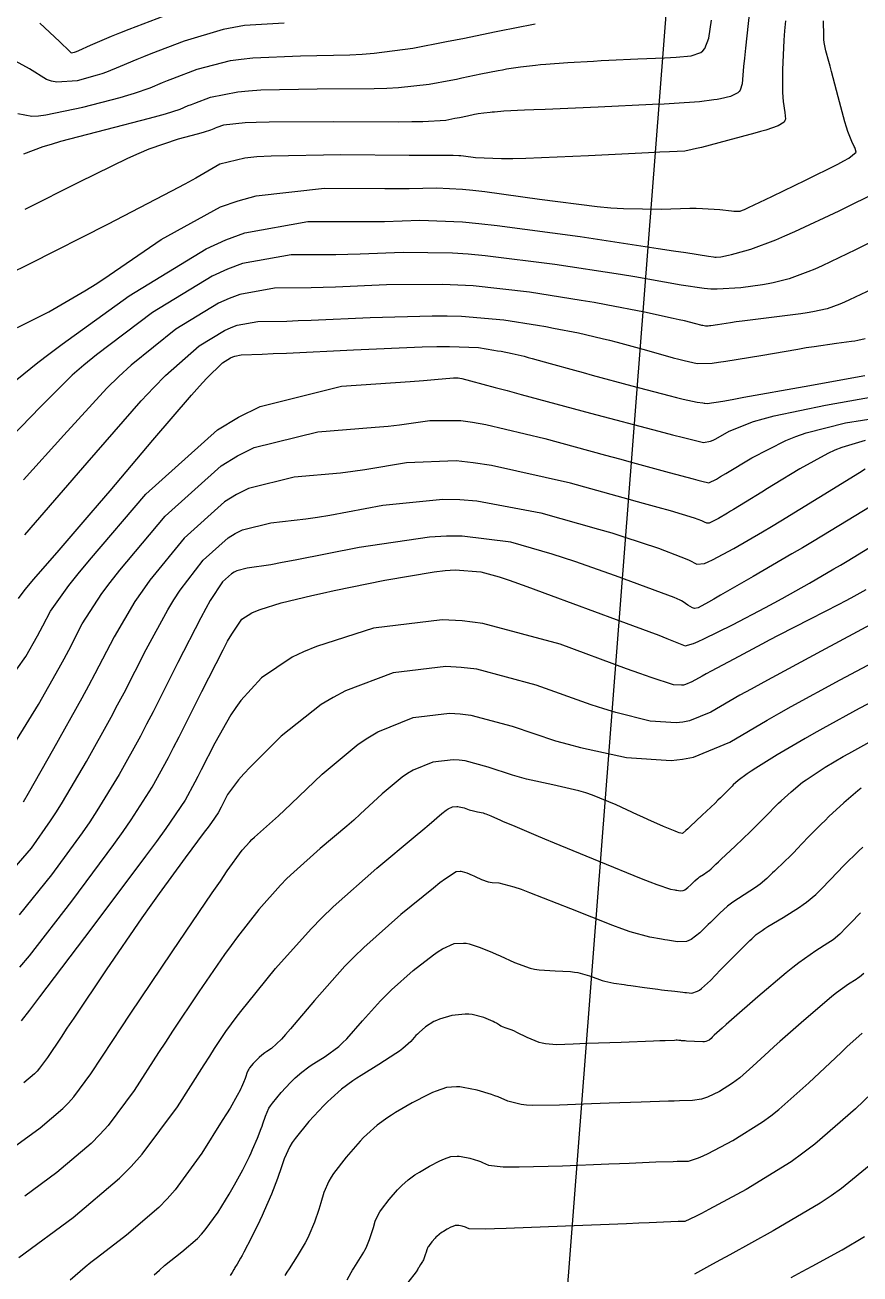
# Model space of a CAD drawing. Header units: metres. Extents: x 837476 to 838477, y 1189012 to 1191014.
# Drawn here: x 838161.4 to 838235.9, y 1189719.4 to 1189830.8 of the extents above; entities that cross this region are included whole.
import ezdxf

# ---------------------------------------------------------------- set-up
doc = ezdxf.new("R2010")
doc.units = ezdxf.units.M
doc.header["$LTSCALE"] = 0.3
for name, color, linetype in [('CORREDORVIA', 94, 'Continuous'), ('COTAS 10', 1, 'Continuous'), ('COTAS INT', 252, 'Continuous')]:
    doc.layers.add(name, color=color, linetype=linetype)

msp = doc.modelspace()

# ---------------------------------------------------------------- linework, layer by layer
at = {"layer": 'CORREDORVIA'}
msp.add_lwpolyline([(837910.676, 1191000.965), (838246.889, 1191005.3), (838347.391, 1190870.925), (838423.516, 1190628.699), (838450.215, 1190473.685), (838321.32, 1190375.615), (838242.09, 1190297.633), (838236.889, 1190068.622), (838166.593, 1189160.17), (837860.483, 1189307.124), (837593.191, 1189234.399), (837744.487, 1189686.609), (837700.859, 1189887.9), (837671.347, 1190075.087), (837676.273, 1190181.696), (837885.383, 1190229.429), (837983.184, 1190344.12), (837817.554, 1190502.187), (837798.033, 1190660.17), (837963.574, 1190795.982)], close=True, dxfattribs=at)
at = {"layer": 'COTAS 10'}
for points in [[(838162.732, 1189830.996), (838164.463, 1189829.365), (838164.797, 1189829.048), (838165.069, 1189828.79), (838165.53, 1189828.342), (838165.823, 1189828.407), (838165.989, 1189828.472), (838166.193, 1189828.557), (838167.235, 1189829.031), (838169.121, 1189829.838), (838169.856, 1189830.133), (838170.683, 1189830.458), (838174.438, 1189831.889)], [(838229.243, 1189831.22), (838229.168, 1189830.32), (838229.104, 1189829.47), (838228.976, 1189826.823), (838228.98, 1189824.83), (838229.001, 1189824.392), (838229.029, 1189824.005), (838229.202, 1189823.02), (838229.248, 1189822.435), (838229.197, 1189822.299), (838229.119, 1189822.175), (838228.606, 1189821.824), (838227.489, 1189821.455), (838227.029, 1189821.32), (838226.505, 1189821.171), (838224.068, 1189820.516), (838221.746, 1189819.917), (838221.293, 1189819.804), (838220.923, 1189819.714), (838220.274, 1189819.58), (838218.886, 1189819.525), (838218.05, 1189819.486), (838217.019, 1189819.436), (838211.662, 1189819.167), (838206.082, 1189818.931), (838204.91, 1189818.902), (838203.899, 1189818.889), (838201.595, 1189818.973), (838200.527, 1189819.12), (838200.295, 1189819.147), (838200.091, 1189819.168), (838199.585, 1189819.191), (838197.854, 1189819.188), (838196.878, 1189819.192), (838195.686, 1189819.197), (838189.585, 1189819.235), (838183.36, 1189819.14), (838182.089, 1189819.063), (838181.014, 1189818.963), (838178.77, 1189818.419), (838176.65, 1189817.173), (838175.654, 1189816.631), (838174.482, 1189816.004), (838168.77, 1189813.026), (838161.839, 1189809.531), (838159.898, 1189808.577)], [(838161.376, 1189785.347), (838162.347, 1189786.433), (838166.934, 1189791.77), (838171.772, 1189797.29), (838172.901, 1189798.491), (838173.94, 1189799.55), (838176.934, 1189802.192), (838179.199, 1189803.571), (838179.778, 1189803.833), (838180.336, 1189804.043), (838182.178, 1189804.37), (838184.749, 1189804.421), (838185.767, 1189804.457), (838186.917, 1189804.502), (838192.178, 1189804.746), (838197.738, 1189804.898), (838199.077, 1189804.885), (838200.33, 1189804.849), (838204.131, 1189804.519), (838207.118, 1189804.048), (838207.857, 1189803.921), (838208.559, 1189803.797), (838210.775, 1189803.364), (838212.902, 1189802.87), (838213.547, 1189802.708), (838214.216, 1189802.534), (838216.836, 1189801.812), (838219.22, 1189801.149), (838219.741, 1189801.012), (838220.201, 1189800.895), (838221.359, 1189800.64), (838222.696, 1189800.672), (838223.27, 1189800.736), (838223.931, 1189800.824), (838227.054, 1189801.341), (838230.336, 1189801.919), (838231.098, 1189802.046), (838231.796, 1189802.158), (838233.789, 1189802.443), (838235.144, 1189802.621), (838235.44, 1189802.666), (838235.702, 1189802.71), (838236.363, 1189802.85)], [(838160.035, 1189755.149), (838161.982, 1189757.382), (838163.677, 1189759.814), (838164.197, 1189760.622), (838164.738, 1189761.489), (838166.876, 1189765.106), (838169.08, 1189769.072), (838169.664, 1189770.158), (838170.235, 1189771.24), (838172.2, 1189775.106), (838174.132, 1189778.662), (838174.683, 1189779.549), (838175.24, 1189780.394), (838177.306, 1189783.092), (838179.512, 1189785.075), (838180.157, 1189785.469), (838180.817, 1189785.795), (838183.323, 1189786.415), (838186.439, 1189786.766), (838187.484, 1189786.924), (838188.608, 1189787.108), (838193.323, 1189787.991), (838198.665, 1189788.528), (838200.184, 1189788.494), (838201.72, 1189788.38), (838207.413, 1189787.311), (838212.554, 1189785.86), (838213.743, 1189785.507), (838214.83, 1189785.174), (838217.905, 1189784.146), (838219.9, 1189783.384), (838220.305, 1189783.22), (838220.646, 1189783.075), (838221.347, 1189782.72), (838222.024, 1189782.796), (838222.35, 1189782.924), (838222.736, 1189783.098), (838224.63, 1189784.11), (838227.187, 1189785.609), (838227.99, 1189786.09), (838228.835, 1189786.599), (838232.23, 1189788.674), (838235.852, 1189790.908), (838236.359, 1189791.22)], [(838160.665, 1189730.9), (838162.764, 1189732.44), (838164.773, 1189734.144), (838165.275, 1189734.655), (838165.752, 1189735.184), (838167.279, 1189737.236), (838169.223, 1189740.222), (838169.963, 1189741.339), (838170.792, 1189742.582), (838174.515, 1189748.121), (838178.09, 1189753.382), (838178.825, 1189754.451), (838179.449, 1189755.351), (838180.784, 1189757.201), (838181.448, 1189757.947), (838181.65, 1189758.151), (838181.86, 1189758.354), (838182.68, 1189759.08), (838184.012, 1189760.27), (838184.544, 1189760.766), (838185.147, 1189761.334), (838187.912, 1189763.984), (838191.118, 1189766.657), (838191.998, 1189767.239), (838192.875, 1189767.752), (838196.016, 1189769.034), (838199.27, 1189769.426), (838200.219, 1189769.377), (838201.188, 1189769.261), (838204.86, 1189768.274), (838208.742, 1189766.974), (838209.844, 1189766.66), (838210.957, 1189766.366), (838215.074, 1189765.47), (838219.035, 1189765.214), (838220.05, 1189765.323), (838221.03, 1189765.511), (838224.273, 1189766.84), (838227.616, 1189768.812), (838228.66, 1189769.405), (838229.754, 1189770.019), (838234.131, 1189772.404), (838238.059, 1189774.481)], [(838235.928, 1189751.623), (838235.054, 1189750.702), (838234.847, 1189750.487), (838234.656, 1189750.29), (838234.094, 1189749.722), (838233.487, 1189749.216), (838233.268, 1189749.057), (838233.026, 1189748.891), (838231.965, 1189748.224), (838230.435, 1189747.156), (838229.896, 1189746.738), (838229.307, 1189746.265), (838226.767, 1189744.115), (838224.428, 1189742.069), (838223.966, 1189741.662), (838223.584, 1189741.326), (838222.876, 1189740.688), (838222.699, 1189740.508), (838222.604, 1189740.413), (838222.442, 1189740.247), (838222.144, 1189740.13), (838222.013, 1189740.112), (838221.86, 1189740.102), (838221.129, 1189740.118), (838220.422, 1189740.166), (838220.284, 1189740.176), (838220.171, 1189740.184), (838219.973, 1189740.199), (838219.916, 1189740.206), (838219.892, 1189740.209), (838219.865, 1189740.212), (838219.74, 1189740.229), (838219.588, 1189740.241), (838219.544, 1189740.242), (838219.5, 1189740.242), (838219.333, 1189740.233), (838218.502, 1189740.195), (838218.04, 1189740.177), (838217.476, 1189740.156), (838214.597, 1189740.052), (838211.559, 1189739.943), (838210.895, 1189739.919), (838210.307, 1189739.897), (838208.823, 1189739.84), (838207.823, 1189739.914), (838207.541, 1189739.975), (838207.256, 1189740.054), (838206.209, 1189740.486), (838205.275, 1189740.947), (838205.063, 1189741.045), (838204.87, 1189741.129), (838204.338, 1189741.324), (838203.999, 1189741.432), (838203.927, 1189741.462), (838203.865, 1189741.492), (838203.721, 1189741.599), (838203.46, 1189741.766), (838203.325, 1189741.834), (838203.161, 1189741.91), (838202.341, 1189742.265), (838201.295, 1189742.544), (838200.989, 1189742.573), (838200.676, 1189742.582), (838199.486, 1189742.441), (838198.373, 1189742.121), (838198.109, 1189742.016), (838197.863, 1189741.906), (838197.135, 1189741.449), (838196.563, 1189740.943), (838196.417, 1189740.8), (838196.275, 1189740.657), (838195.808, 1189740.132), (838195.11, 1189739.495), (838194.823, 1189739.281), (838194.495, 1189739.051), (838192.975, 1189738.084), (838191.379, 1189737.095), (838191.004, 1189736.85), (838190.657, 1189736.618), (838189.648, 1189735.888), (838188.7, 1189735.05), (838188.394, 1189734.75), (838188.067, 1189734.42), (838186.728, 1189732.986), (838185.496, 1189731.488), (838185.238, 1189731.118), (838185.015, 1189730.767), (838184.509, 1189729.663), (838184.17, 1189728.586), (838184.053, 1189728.252), (838183.926, 1189727.903), (838183.383, 1189726.516), (838182.737, 1189725.016), (838182.546, 1189724.595), (838182.349, 1189724.173), (838181.592, 1189722.631), (838180.914, 1189721.32), (838180.768, 1189721.044), (838180.639, 1189720.805), (838180.322, 1189720.257), (838180.131, 1189719.96), (838180.081, 1189719.88), (838180.033, 1189719.801), (838179.873, 1189719.524), (838179.71, 1189719.252)], [(838229.766, 1189719.073), (838230.729, 1189719.602), (838231.624, 1189720.093), (838234.294, 1189721.554), (838236.305, 1189722.744)]]:
    msp.add_lwpolyline(points, dxfattribs=at)
at = {"layer": 'COTAS INT'}
for points in [[(838226.162, 1189833.191), (838225.674, 1189828.779), (838225.58, 1189827.883), (838225.503, 1189827.129), (838225.374, 1189825.579), (838225.21, 1189825.026), (838225.11, 1189824.9), (838224.988, 1189824.785), (838224.354, 1189824.469), (838223.448, 1189824.249), (838223.155, 1189824.195), (838222.843, 1189824.145), (838221.565, 1189823.987), (838219.329, 1189823.829), (838218.414, 1189823.779), (838217.371, 1189823.726), (838212.534, 1189823.509), (838207.792, 1189823.308), (838206.808, 1189823.265), (838205.967, 1189823.226), (838204.118, 1189823.132), (838203.288, 1189823.071), (838203.089, 1189823.054), (838202.903, 1189823.037), (838202.342, 1189822.973), (838201.828, 1189822.893), (838201.671, 1189822.865), (838201.508, 1189822.835), (838200.868, 1189822.706), (838200.159, 1189822.56), (838199.951, 1189822.518), (838199.74, 1189822.477), (838198.937, 1189822.324), (838196.898, 1189822.208), (838195.906, 1189822.19), (838194.729, 1189822.178), (838188.937, 1189822.184), (838183.171, 1189822.17), (838182.011, 1189822.145), (838181.04, 1189822.11), (838179.107, 1189821.909), (838178.503, 1189821.678), (838178.369, 1189821.626), (838178.251, 1189821.578), (838177.943, 1189821.446), (838177.371, 1189821.265), (838177.086, 1189821.186), (838176.746, 1189821.094), (838175.058, 1189820.659), (838172.458, 1189819.753), (838171.542, 1189819.364), (838170.542, 1189818.916), (838166.222, 1189816.798), (838161.388, 1189814.357)], [(838184.509, 1189831.011), (838180.995, 1189830.778), (838180.029, 1189830.622), (838179.064, 1189830.427), (838175.605, 1189829.394), (838172.632, 1189828.26), (838171.975, 1189828.002), (838171.39, 1189827.767), (838169.876, 1189827.118), (838168.656, 1189826.626), (838168.256, 1189826.49), (838167.83, 1189826.354), (838166.066, 1189825.864), (838164.231, 1189825.729), (838163.76, 1189825.817), (838163.305, 1189825.96), (838161.795, 1189826.927), (838160.218, 1189827.775)], [(838160.741, 1189803.841), (838163.534, 1189805.249), (838166.751, 1189807.104), (838167.801, 1189807.769), (838168.92, 1189808.501), (838173.534, 1189811.692), (838178.849, 1189814.596), (838180.409, 1189815.147), (838182.008, 1189815.587), (838188.104, 1189816.262), (838193.498, 1189816.242), (838194.656, 1189816.245), (838195.667, 1189816.251), (838198.104, 1189816.302), (838200.416, 1189816.195), (838201.349, 1189816.1), (838202.409, 1189815.978), (838207.293, 1189815.306), (838212.439, 1189814.647), (838213.664, 1189814.533), (838214.802, 1189814.45), (838218.19, 1189814.398), (838220.703, 1189814.481), (838221.29, 1189814.483), (838221.829, 1189814.475), (838223.385, 1189814.369), (838224.422, 1189814.244), (838224.635, 1189814.225), (838224.816, 1189814.212), (838225.199, 1189814.22), (838225.418, 1189814.299), (838225.494, 1189814.332), (838225.578, 1189814.368), (838225.939, 1189814.537), (838226.968, 1189815.032), (838227.473, 1189815.274), (838228.074, 1189815.561), (838231.04, 1189816.977), (838233.917, 1189818.407), (838234.461, 1189818.702), (838234.897, 1189818.954), (838235.56, 1189819.502), (838235.467, 1189819.805), (838235.427, 1189819.903), (838235.38, 1189820.007), (838235.156, 1189820.432), (838234.809, 1189821.329), (838234.684, 1189821.73), (838234.547, 1189822.197), (838233.948, 1189824.434), (838233.364, 1189826.688), (838233.237, 1189827.165), (838233.124, 1189827.578), (838232.841, 1189828.538), (838232.697, 1189829.279), (838232.672, 1189829.553), (838232.654, 1189829.858), (838232.644, 1189831.208)], [(838160.763, 1189822.946), (838162.015, 1189822.688), (838162.593, 1189822.725), (838163.271, 1189822.808), (838166.556, 1189823.497), (838169.874, 1189824.366), (838170.573, 1189824.563), (838171.177, 1189824.742), (838172.565, 1189825.227), (838173.677, 1189825.704), (838174.107, 1189825.876), (838174.589, 1189826.066), (838176.772, 1189826.899), (838179.723, 1189827.655), (838180.689, 1189827.796), (838181.721, 1189827.908), (838185.985, 1189828.069), (838190.37, 1189828.159), (838191.478, 1189828.227), (838192.539, 1189828.313), (838195.985, 1189828.778), (838199.017, 1189829.357), (838199.817, 1189829.514), (838200.599, 1189829.67), (838203.281, 1189830.224), (838205.698, 1189830.71), (838206.313, 1189830.824), (838206.905, 1189830.929)], [(838161.284, 1189819.339), (838163.017, 1189819.989), (838163.754, 1189820.215), (838164.603, 1189820.462), (838168.598, 1189821.521), (838172.492, 1189822.524), (838173.277, 1189822.735), (838173.935, 1189822.918), (838175.254, 1189823.337), (838175.964, 1189823.641), (838176.238, 1189823.751), (838176.546, 1189823.872), (838177.94, 1189824.404), (838180.381, 1189824.883), (838181.35, 1189824.971), (838182.446, 1189825.039), (838187.461, 1189825.127), (838192.55, 1189825.168), (838193.692, 1189825.208), (838194.718, 1189825.26), (838197.461, 1189825.551), (838199.378, 1189825.917), (838199.884, 1189826.016), (838200.379, 1189826.115), (838202.075, 1189826.465), (838203.603, 1189826.773), (838203.992, 1189826.845), (838204.366, 1189826.911), (838205.595, 1189827.103), (838206.935, 1189827.255), (838207.379, 1189827.296), (838207.855, 1189827.337), (838209.838, 1189827.482), (838212.129, 1189827.619), (838212.799, 1189827.655), (838213.484, 1189827.69), (838216.087, 1189827.808), (838218.46, 1189827.918), (838219.001, 1189827.948), (838219.491, 1189827.977), (838220.839, 1189828.08), (838221.698, 1189828.384), (838221.88, 1189828.54), (838222.037, 1189828.727), (838222.402, 1189829.662), (838222.645, 1189831.259)], [(838160.678, 1189799.196), (838162.534, 1189800.724), (838163.517, 1189801.466), (838164.703, 1189802.345), (838170.678, 1189806.667), (838177.565, 1189810.859), (838179.325, 1189811.656), (838181.022, 1189812.295), (838186.622, 1189813.289), (838191.311, 1189813.287), (838192.433, 1189813.298), (838193.479, 1189813.314), (838196.622, 1189813.413), (838200.424, 1189813.269), (838201.886, 1189813.131), (838203.525, 1189812.951), (838210.921, 1189811.948), (838217.883, 1189810.901), (838219.248, 1189810.694), (838220.369, 1189810.522), (838222.384, 1189810.199), (838222.81, 1189810.136), (838222.929, 1189810.129), (838223.048, 1189810.126), (838223.482, 1189810.15), (838224.16, 1189810.288), (838224.432, 1189810.357), (838224.742, 1189810.438), (838226.168, 1189810.842), (838228.388, 1189811.665), (838229.198, 1189812.01), (838230.093, 1189812.406), (838234.032, 1189814.263), (838237.702, 1189816.061)], [(838238.632, 1189812.35), (838235.499, 1189810.759), (838232.527, 1189809.358), (838231.852, 1189809.059), (838231.241, 1189808.799), (838229.566, 1189808.178), (838228.141, 1189807.831), (838227.687, 1189807.743), (838227.207, 1189807.659), (838225.26, 1189807.381), (838223.157, 1189807.262), (838222.579, 1189807.277), (838222.003, 1189807.313), (838219.938, 1189807.616), (838216.959, 1189808.168), (838215.807, 1189808.36), (838214.513, 1189808.57), (838208.658, 1189809.472), (838202.46, 1189810.25), (838200.95, 1189810.383), (838199.529, 1189810.479), (838195.141, 1189810.524), (838191.292, 1189810.377), (838190.211, 1189810.351), (838189.124, 1189810.331), (838185.141, 1189810.316), (838180.793, 1189809.544), (838179.476, 1189809.048), (838178.109, 1189808.429), (838172.763, 1189805.175), (838167.782, 1189801.413), (838166.645, 1189800.474), (838165.613, 1189799.579), (838162.763, 1189796.72), (838160.189, 1189794.072)], [(838236.965, 1189807.254), (838234.961, 1189806.31), (838234.506, 1189806.108), (838234.094, 1189805.933), (838232.965, 1189805.514), (838231.686, 1189805.242), (838231.179, 1189805.158), (838230.606, 1189805.071), (838227.985, 1189804.727), (838225.392, 1189804.406), (838224.837, 1189804.333), (838224.352, 1189804.268), (838223.188, 1189804.093), (838222.594, 1189803.995), (838222.468, 1189803.978), (838222.359, 1189803.966), (838222.105, 1189803.96), (838221.884, 1189804.008), (838221.797, 1189804.031), (838221.698, 1189804.057), (838221.244, 1189804.183), (838220.222, 1189804.432), (838219.765, 1189804.536), (838219.232, 1189804.654), (838216.679, 1189805.207), (838213.248, 1189805.878), (838212.163, 1189806.07), (838211.018, 1189806.266), (838206.394, 1189806.996), (838201.395, 1189807.549), (838200.013, 1189807.634), (838198.633, 1189807.688), (838193.659, 1189807.635), (838189.105, 1189807.44), (838187.989, 1189807.404), (838186.936, 1189807.376), (838183.659, 1189807.343), (838180.565, 1189806.794), (838179.627, 1189806.441), (838178.654, 1189806), (838174.849, 1189803.684), (838170.861, 1189800.481), (838169.773, 1189799.482), (838168.693, 1189798.434), (838164.849, 1189794.245), (838161.268, 1189790.253)], [(838160.811, 1189779.674), (838161.417, 1189780.458), (838161.754, 1189780.862), (838162.165, 1189781.347), (838164.261, 1189783.775), (838167.136, 1189787.107), (838168.039, 1189788.162), (838168.987, 1189789.275), (838172.795, 1189793.775), (838176.248, 1189797.803), (838176.973, 1189798.619), (838177.598, 1189799.305), (838179.02, 1189800.701), (838179.744, 1189801.142), (838179.929, 1189801.226), (838180.107, 1189801.293), (838180.696, 1189801.397), (838182.561, 1189801.466), (838183.544, 1189801.51), (838184.73, 1189801.565), (838190.696, 1189801.857), (838196.842, 1189802.107), (838198.141, 1189802.136), (838199.265, 1189802.148), (838201.867, 1189802.043), (838203.218, 1189801.83), (838203.552, 1189801.773), (838203.869, 1189801.717), (838204.871, 1189801.521), (838205.929, 1189801.27), (838206.282, 1189801.179), (838206.66, 1189801.079), (838208.242, 1189800.639), (838210.425, 1189800.028), (838211.183, 1189799.819), (838212.008, 1189799.594), (838215.539, 1189798.638), (838218.846, 1189797.765), (838219.529, 1189797.591), (838220.11, 1189797.447), (838221.37, 1189797.174), (838221.872, 1189797.107), (838221.976, 1189797.093), (838222.064, 1189797.08), (838222.257, 1189797.052), (838223.642, 1189797.279), (838224.482, 1189797.427), (838225.52, 1189797.612), (838230.919, 1189798.589), (838236.32, 1189799.571)], [(838159.88, 1189772.219), (838161.468, 1189774.491), (838162.503, 1189776.337), (838162.749, 1189776.788), (838162.978, 1189777.213), (838163.659, 1189778.532), (838165.312, 1189780.831), (838166.153, 1189781.874), (838167.162, 1189783.093), (838172.191, 1189788.963), (838178.586, 1189794.71), (838180.456, 1189795.852), (838182.368, 1189796.799), (838189.632, 1189798.595), (838195.755, 1189799.028), (838196.948, 1189799.115), (838197.923, 1189799.189), (838199.632, 1189799.338), (838200.041, 1189799.336), (838200.198, 1189799.315), (838200.372, 1189799.284), (838201.158, 1189799.096), (838203.352, 1189798.503), (838204.414, 1189798.216), (838205.673, 1189797.877), (838211.862, 1189796.212), (838217.955, 1189794.584), (838219.154, 1189794.269), (838220.141, 1189794.012), (838221.942, 1189793.573), (838222.548, 1189793.694), (838222.782, 1189793.789), (838223.044, 1189793.912), (838224.232, 1189794.58), (838226.383, 1189795.451), (838227.254, 1189795.702), (838228.244, 1189795.957), (838232.813, 1189796.911), (838237.158, 1189797.677)], [(838160.653, 1189767.015), (838162.61, 1189770.205), (838164.451, 1189773.487), (838164.889, 1189774.289), (838165.296, 1189775.045), (838166.506, 1189777.39), (838168.252, 1189780.108), (838168.996, 1189781.099), (838169.854, 1189782.193), (838173.896, 1189787.006), (838178.895, 1189791.499), (838180.356, 1189792.391), (838181.851, 1189793.131), (838187.529, 1189794.535), (838192.65, 1189794.941), (838193.793, 1189795.052), (838194.818, 1189795.162), (838197.529, 1189795.556), (838200.278, 1189795.543), (838201.327, 1189795.398), (838202.5, 1189795.191), (838207.778, 1189793.928), (838213.187, 1189792.452), (838214.444, 1189792.11), (838215.596, 1189791.797), (838218.883, 1189790.908), (838221.007, 1189790.34), (838221.425, 1189790.23), (838221.769, 1189790.141), (838222.397, 1189789.988), (838223.077, 1189790.318), (838223.455, 1189790.534), (838223.914, 1189790.802), (838226.255, 1189792.22), (838229.283, 1189793.773), (838230.175, 1189794.126), (838231.09, 1189794.447), (838234.59, 1189795.332), (838237.62, 1189795.824)], [(838236.367, 1189793.753), (838234.28, 1189793.149), (838233.656, 1189792.895), (838233.011, 1189792.603), (838230.519, 1189791.236), (838228.182, 1189789.799), (838227.635, 1189789.464), (838227.133, 1189789.154), (838225.684, 1189788.262), (838224.606, 1189787.603), (838224.338, 1189787.442), (838224.083, 1189787.289), (838223.272, 1189786.813), (838222.67, 1189786.492), (838222.548, 1189786.437), (838222.444, 1189786.396), (838222.23, 1189786.372), (838222.007, 1189786.485), (838221.899, 1189786.531), (838221.77, 1189786.583), (838221.137, 1189786.824), (838218.976, 1189787.475), (838217.884, 1189787.784), (838216.578, 1189788.15), (838210.08, 1189789.941), (838203.03, 1189791.534), (838201.376, 1189791.776), (838199.852, 1189791.932), (838195.426, 1189791.773), (838191.713, 1189791.135), (838190.639, 1189790.988), (838189.545, 1189790.854), (838185.426, 1189790.475), (838181.334, 1189789.463), (838180.257, 1189788.93), (838179.204, 1189788.287), (838175.601, 1189785.049), (838172.547, 1189781.294), (838171.84, 1189780.324), (838171.192, 1189779.385), (838169.353, 1189776.248), (838167.642, 1189772.927), (838167.076, 1189771.872), (838166.469, 1189770.758), (838163.94, 1189766.248), (838161.667, 1189762.275), (838161.221, 1189761.5)], [(838237.423, 1189788.214), (838234.848, 1189786.664), (838231.665, 1189784.73), (838230.751, 1189784.185), (838229.824, 1189783.636), (838226.356, 1189781.618), (838223.437, 1189779.945), (838222.855, 1189779.613), (838222.372, 1189779.338), (838221.446, 1189778.82), (838221.135, 1189778.769), (838221.039, 1189778.788), (838220.94, 1189778.822), (838220.547, 1189779.063), (838220.105, 1189779.372), (838219.975, 1189779.448), (838219.841, 1189779.52), (838219.326, 1189779.746), (838218.192, 1189780.165), (838214.066, 1189781.692), (838210.458, 1189782.956), (838209.45, 1189783.285), (838208.437, 1189783.605), (838204.747, 1189784.681), (838200.411, 1189785.227), (838198.992, 1189785.212), (838197.478, 1189785.124), (838191.22, 1189784.209), (838185.503, 1189783.082), (838184.33, 1189782.861), (838183.334, 1189782.679), (838181.22, 1189782.355), (838180.3, 1189782.127), (838180.058, 1189782.007), (838179.821, 1189781.863), (838179.011, 1189781.135), (838177.932, 1189779.495), (838177.526, 1189778.775), (838177.073, 1189777.939), (838175.048, 1189773.963), (838172.828, 1189769.554), (838172.252, 1189768.445), (838171.692, 1189767.385), (838169.812, 1189763.963), (838167.81, 1189760.702), (838167.173, 1189759.744), (838166.501, 1189758.761), (838163.776, 1189755.012), (838160.885, 1189751.442)], [(838160.951, 1189746.756), (838161.791, 1189747.782), (838165.57, 1189752.642), (838169.324, 1189757.709), (838170.149, 1189758.866), (838170.881, 1189759.916), (838172.748, 1189762.821), (838174.194, 1189765.476), (838174.661, 1189766.369), (838175.155, 1189767.329), (838177.179, 1189771.368), (838179.069, 1189775.084), (838179.479, 1189775.841), (838179.841, 1189776.48), (838180.739, 1189777.808), (838181.627, 1189778.371), (838181.983, 1189778.528), (838182.386, 1189778.686), (838184.239, 1189779.261), (838186.975, 1189779.927), (838187.935, 1189780.143), (838188.983, 1189780.372), (838193.5, 1189781.31), (838197.913, 1189782.048), (838198.895, 1189782.15), (838199.773, 1189782.208), (838202.08, 1189782.051), (838203.697, 1189781.58), (838204.141, 1189781.44), (838204.583, 1189781.296), (838206.164, 1189780.741), (838208.342, 1189779.936), (838214.14, 1189777.793), (838217.932, 1189776.38), (838218.668, 1189776.1), (838219.269, 1189775.868), (838220.306, 1189775.432), (838221.042, 1189775.648), (838221.452, 1189775.828), (838221.952, 1189776.059), (838224.504, 1189777.325), (838227.467, 1189778.867), (838228.226, 1189779.273), (838228.959, 1189779.669), (838231.381, 1189781.022), (838233.572, 1189782.297), (838234.158, 1189782.644), (838234.735, 1189782.988), (838236.746, 1189784.21)], [(838236.407, 1189780.426), (838235.075, 1189779.697), (838234.567, 1189779.429), (838233.998, 1189779.13), (838231.44, 1189777.811), (838228.6, 1189776.348), (838227.853, 1189775.959), (838227.123, 1189775.577), (838224.63, 1189774.258), (838222.61, 1189773.169), (838222.178, 1189772.933), (838221.802, 1189772.725), (838220.903, 1189772.212), (838220.324, 1189771.974), (838220.149, 1189771.941), (838219.967, 1189771.921), (838219.26, 1189771.967), (838217.254, 1189772.604), (838216.254, 1189772.958), (838215.062, 1189773.388), (838209.152, 1189775.58), (838202.237, 1189777.438), (838200.412, 1189777.657), (838198.626, 1189777.749), (838192.498, 1189777.012), (838187.39, 1189775.377), (838186.247, 1189774.902), (838185.221, 1189774.418), (838182.498, 1189772.589), (838180.667, 1189770.545), (838180.205, 1189769.925), (838179.761, 1189769.282), (838178.321, 1189766.766), (838177.117, 1189764.362), (838176.822, 1189763.79), (838176.545, 1189763.259), (838175.684, 1189761.679), (838173.952, 1189759.13), (838173.125, 1189757.988), (838172.148, 1189756.657), (838167.363, 1189750.273), (838162.698, 1189744.123), (838161.795, 1189742.939), (838161.062, 1189741.98)], [(838237.254, 1189777.537), (838232.443, 1189774.969), (838227.316, 1189772.2), (838226.185, 1189771.578), (838225.179, 1189771.02), (838222.588, 1189769.526), (838220.677, 1189768.742), (838220.099, 1189768.632), (838219.501, 1189768.567), (838217.167, 1189768.718), (838214.105, 1189769.485), (838213.049, 1189769.809), (838211.902, 1189770.181), (838207.006, 1189771.927), (838201.713, 1189773.35), (838200.316, 1189773.517), (838198.948, 1189773.587), (838194.257, 1189773.023), (838189.987, 1189771.424), (838188.885, 1189770.841), (838187.818, 1189770.198), (838184.257, 1189767.369), (838181.493, 1189764.61), (838180.93, 1189764.009), (838180.454, 1189763.481), (838179.463, 1189762.163), (838179.078, 1189761.395), (838178.984, 1189761.212), (838178.895, 1189761.042), (838178.62, 1189760.537), (838178.025, 1189759.667), (838177.734, 1189759.267), (838177.389, 1189758.798), (838175.688, 1189756.531), (838173.358, 1189753.345), (838172.616, 1189752.297), (838171.832, 1189751.177), (838168.651, 1189746.531), (838165.747, 1189742.219), (838165.137, 1189741.308), (838164.612, 1189740.521), (838163.417, 1189738.702), (838162.701, 1189737.739), (838162.476, 1189737.491), (838162.241, 1189737.25), (838161.298, 1189736.45)], [(838238.865, 1189771.425), (838235.819, 1189769.84), (838232.582, 1189768.075), (838231.77, 1189767.619), (838230.994, 1189767.178), (838228.496, 1189765.704), (838226.59, 1189764.515), (838226.187, 1189764.253), (838225.838, 1189764.02), (838225.028, 1189763.424), (838224.589, 1189763.023), (838224.475, 1189762.913), (838224.363, 1189762.804), (838223.984, 1189762.417), (838223.434, 1189761.864), (838223.215, 1189761.651), (838222.966, 1189761.412), (838221.825, 1189760.33), (838220.745, 1189759.316), (838220.534, 1189759.119), (838220.362, 1189758.958), (838220.06, 1189758.681), (838219.77, 1189758.753), (838219.605, 1189758.814), (838219.404, 1189758.891), (838218.374, 1189759.315), (838216.954, 1189759.937), (838216.508, 1189760.139), (838216.038, 1189760.355), (838214.146, 1189761.242), (838212.035, 1189762.11), (838211.426, 1189762.314), (838210.807, 1189762.501), (838208.483, 1189763.043), (838206.143, 1189763.551), (838205.514, 1189763.717), (838204.892, 1189763.893), (838202.714, 1189764.621), (838200.664, 1189765.172), (838200.122, 1189765.237), (838199.592, 1189765.264), (838197.775, 1189765.046), (838196.021, 1189764.33), (838195.531, 1189764.043), (838195.039, 1189763.718), (838193.249, 1189762.225), (838191.308, 1189760.417), (838190.721, 1189759.893), (838190.112, 1189759.358), (838187.738, 1189757.345), (838185.368, 1189755.249), (838184.764, 1189754.662), (838184.181, 1189754.072), (838182.263, 1189751.92), (838180.364, 1189749.473), (838179.793, 1189748.698), (838179.203, 1189747.88), (838176.91, 1189744.574), (838174.553, 1189741.045), (838173.923, 1189740.086), (838173.302, 1189739.135), (838171.14, 1189735.77), (838168.804, 1189732.629), (838168.073, 1189731.819), (838167.305, 1189731.037), (838164.23, 1189728.429), (838161.383, 1189726.337)], [(838160.854, 1189720.858), (838165.696, 1189724.418), (838169.838, 1189727.93), (838170.871, 1189728.984), (838171.855, 1189730.073), (838175.002, 1189734.304), (838177.381, 1189738.049), (838177.882, 1189738.833), (838178.315, 1189739.507), (838179.305, 1189741.028), (838180.317, 1189742.379), (838180.762, 1189742.945), (838181.279, 1189743.595), (838183.743, 1189746.639), (838186.914, 1189750.198), (838187.877, 1189751.172), (838188.877, 1189752.143), (838192.795, 1189755.61), (838196.212, 1189758.446), (838196.897, 1189759.019), (838197.468, 1189759.499), (838198.586, 1189760.466), (838198.961, 1189760.779), (838199.064, 1189760.847), (838199.166, 1189760.907), (838199.534, 1189761.057), (838199.915, 1189761.103), (838200.026, 1189761.097), (838200.139, 1189761.084), (838200.569, 1189760.968), (838201.025, 1189760.816), (838201.155, 1189760.779), (838201.287, 1189760.744), (838201.777, 1189760.637), (838202.264, 1189760.524), (838202.394, 1189760.485), (838202.521, 1189760.442), (838202.963, 1189760.26), (838203.549, 1189759.994), (838203.767, 1189759.898), (838204.009, 1189759.793), (838205.085, 1189759.333), (838206.985, 1189758.541), (838207.746, 1189758.225), (838208.61, 1189757.869), (838212.579, 1189756.234), (838216.383, 1189754.69), (838217.143, 1189754.39), (838217.775, 1189754.146), (838218.995, 1189753.723), (838219.363, 1189753.663), (838219.457, 1189753.648), (838219.548, 1189753.633), (838219.85, 1189753.584), (838220.127, 1189753.598), (838220.203, 1189753.624), (838220.279, 1189753.659), (838220.548, 1189753.862), (838220.803, 1189754.117), (838220.87, 1189754.183), (838221.157, 1189754.47), (838221.401, 1189754.686), (838221.481, 1189754.747), (838221.566, 1189754.81), (838221.917, 1189755.04), (838222.258, 1189755.261), (838222.337, 1189755.317), (838222.41, 1189755.371), (838222.617, 1189755.546), (838223.045, 1189755.954), (838223.257, 1189756.155), (838223.51, 1189756.394), (838224.762, 1189757.572), (838226.124, 1189758.871), (838226.447, 1189759.186), (838226.746, 1189759.481), (838227.63, 1189760.384), (838228.397, 1189761.168), (838228.624, 1189761.388), (838228.856, 1189761.61), (838229.743, 1189762.423), (838230.773, 1189763.258), (838231.095, 1189763.494), (838231.433, 1189763.732), (838232.785, 1189764.609), (838234.396, 1189765.559), (838234.896, 1189765.843), (838235.42, 1189766.137), (838237.506, 1189767.275)], [(838236.003, 1189762.735), (838235.708, 1189762.496), (838234.458, 1189761.422), (838233.122, 1189760.197), (838232.772, 1189759.863), (838232.431, 1189759.531), (838231.275, 1189758.35), (838230.263, 1189757.29), (838230.013, 1189757.034), (838229.776, 1189756.795), (838229.033, 1189756.07), (838228.412, 1189755.482), (838228.253, 1189755.33), (838228.099, 1189755.182), (838227.591, 1189754.689), (838226.995, 1189754.183), (838226.785, 1189754.028), (838226.556, 1189753.867), (838225.571, 1189753.23), (838224.558, 1189752.564), (838224.313, 1189752.384), (838224.083, 1189752.207), (838223.377, 1189751.583), (838222.549, 1189750.755), (838222.356, 1189750.563), (838221.619, 1189749.829), (838220.842, 1189749.241), (838220.624, 1189749.141), (838220.405, 1189749.067), (838219.604, 1189749.025), (838218.734, 1189749.168), (838218.471, 1189749.211), (838218.199, 1189749.255), (838217.137, 1189749.426), (838215.374, 1189749.924), (838214.659, 1189750.174), (838213.847, 1189750.473), (838210.095, 1189751.959), (838206.441, 1189753.408), (838205.69, 1189753.684), (838205.052, 1189753.905), (838203.69, 1189754.249), (838203.075, 1189754.291), (838202.908, 1189754.322), (838202.742, 1189754.361), (838202.154, 1189754.571), (838201.601, 1189754.819), (838201.458, 1189754.883), (838201.318, 1189754.943), (838200.85, 1189755.142), (838200.43, 1189755.275), (838200.321, 1189755.294), (838200.215, 1189755.305), (838199.862, 1189755.281), (838198.905, 1189754.651), (838198.42, 1189754.281), (838197.838, 1189753.825), (838194.941, 1189751.468), (838191.615, 1189748.522), (838190.763, 1189747.693), (838189.941, 1189746.859), (838187.22, 1189743.804), (838185.098, 1189741.263), (838184.653, 1189740.754), (838184.27, 1189740.329), (838183.399, 1189739.498), (838182.981, 1189739.239), (838182.883, 1189739.175), (838182.792, 1189739.114), (838182.528, 1189738.923), (838182.279, 1189738.703), (838182.199, 1189738.624), (838182.114, 1189738.538), (838181.763, 1189738.163), (838181.44, 1189737.77), (838181.372, 1189737.673), (838181.314, 1189737.581), (838181.181, 1189737.292), (838181.093, 1189737.01), (838181.062, 1189736.922), (838181.029, 1189736.831), (838180.886, 1189736.467), (838180.706, 1189736.051), (838180.648, 1189735.927), (838180.587, 1189735.798), (838180.341, 1189735.301), (838179.691, 1189734.192), (838179.376, 1189733.679), (838179.002, 1189733.076), (838177.163, 1189730.153), (838174.784, 1189726.897), (838174.07, 1189726.085), (838173.332, 1189725.311), (838170.467, 1189722.837), (838167.855, 1189720.87), (838167.276, 1189720.416), (838166.761, 1189720), (838165.421, 1189718.825)], [(838172.915, 1189719.32), (838173.387, 1189719.741), (838173.847, 1189720.139), (838175.394, 1189721.371), (838176.778, 1189722.566), (838177.135, 1189722.94), (838177.48, 1189723.333), (838178.629, 1189724.906), (838179.619, 1189726.516), (838179.863, 1189726.932), (838180.094, 1189727.335), (838180.822, 1189728.682), (838181.415, 1189729.881), (838181.561, 1189730.19), (838181.699, 1189730.49), (838182.134, 1189731.492), (838182.477, 1189732.367), (838182.557, 1189732.587), (838182.631, 1189732.798), (838182.845, 1189733.477), (838183.164, 1189734.174), (838183.305, 1189734.395), (838183.468, 1189734.629), (838184.245, 1189735.574), (838185.09, 1189736.479), (838185.296, 1189736.687), (838185.49, 1189736.876), (838186.088, 1189737.405), (838186.725, 1189737.866), (838186.943, 1189738.012), (838187.18, 1189738.167), (838188.187, 1189738.791), (838189.383, 1189739.69), (838189.738, 1189740.017), (838190.104, 1189740.379), (838191.514, 1189741.968), (838193.108, 1189743.758), (838193.59, 1189744.247), (838194.089, 1189744.732), (838196.038, 1189746.459), (838197.851, 1189747.865), (838198.264, 1189748.149), (838198.639, 1189748.386), (838199.674, 1189748.861), (838200.509, 1189748.918), (838200.758, 1189748.891), (838201.014, 1189748.846), (838202.006, 1189748.533), (838203.112, 1189748.063), (838203.441, 1189747.92), (838203.779, 1189747.771), (838205.083, 1189747.184), (838206.472, 1189746.688), (838206.864, 1189746.596), (838207.259, 1189746.523), (838208.711, 1189746.423), (838210.074, 1189746.373), (838210.412, 1189746.331), (838210.732, 1189746.278), (838211.75, 1189745.984), (838212.638, 1189745.659), (838212.877, 1189745.586), (838213.114, 1189745.52), (838213.946, 1189745.342), (838214.858, 1189745.203), (838215.144, 1189745.161), (838215.446, 1189745.118), (838216.659, 1189744.952), (838217.87, 1189744.793), (838218.171, 1189744.755), (838218.457, 1189744.719), (838219.363, 1189744.61), (838220.091, 1189744.531), (838220.264, 1189744.513), (838220.424, 1189744.498), (838220.9, 1189744.458), (838221.392, 1189744.614), (838221.563, 1189744.722), (838221.748, 1189744.858), (838222.543, 1189745.583), (838223.462, 1189746.518), (838223.726, 1189746.786), (838223.994, 1189747.058), (838224.998, 1189748.074), (838225.877, 1189748.954), (838226.065, 1189749.141), (838226.231, 1189749.303), (838226.633, 1189749.681), (838227.154, 1189750.047), (838227.396, 1189750.202), (838227.678, 1189750.379), (838229.049, 1189751.209), (838230.494, 1189752.118), (838230.824, 1189752.345), (838231.123, 1189752.561), (838231.951, 1189753.25), (838232.716, 1189754.025), (838232.977, 1189754.294), (838233.258, 1189754.587), (838234.45, 1189755.842), (838235.786, 1189757.148), (838236.159, 1189757.473)], [(838236.238, 1189746.193), (838235.851, 1189745.871), (838235.711, 1189745.77), (838235.557, 1189745.664), (838234.882, 1189745.239), (838233.8, 1189744.466), (838233.39, 1189744.141), (838232.932, 1189743.767), (838230.877, 1189742.016), (838228.741, 1189740.132), (838228.232, 1189739.675), (838227.758, 1189739.246), (838226.344, 1189737.927), (838225.167, 1189736.89), (838224.843, 1189736.638), (838224.52, 1189736.401), (838223.359, 1189735.671), (838222.285, 1189735.162), (838222.017, 1189735.064), (838221.761, 1189734.986), (838220.942, 1189734.858), (838219.791, 1189734.834), (838219.326, 1189734.821), (838218.797, 1189734.805), (838216.361, 1189734.723), (838213.513, 1189734.619), (838212.724, 1189734.589), (838211.937, 1189734.558), (838209.093, 1189734.443), (838206.657, 1189734.424), (838206.127, 1189734.455), (838205.658, 1189734.501), (838204.484, 1189734.795), (838203.598, 1189735.186), (838203.311, 1189735.292), (838203.006, 1189735.398), (838201.752, 1189735.775), (838200.498, 1189736.041), (838200.192, 1189736.077), (838199.904, 1189736.096), (838199.016, 1189736.031), (838198.075, 1189735.714), (838197.754, 1189735.575), (838197.407, 1189735.413), (838195.936, 1189734.644), (838194.456, 1189733.785), (838194.104, 1189733.566), (838193.777, 1189733.356), (838192.804, 1189732.667), (838191.889, 1189731.844), (838191.599, 1189731.55), (838191.294, 1189731.227), (838190.057, 1189729.82), (838188.934, 1189728.366), (838188.701, 1189728.013), (838188.501, 1189727.681), (838188.058, 1189726.664), (838187.793, 1189725.722), (838187.705, 1189725.439), (838187.611, 1189725.145), (838187.22, 1189724.004), (838186.723, 1189722.807), (838186.561, 1189722.479), (838186.39, 1189722.152), (838185.686, 1189720.983), (838184.954, 1189719.847), (838184.765, 1189719.541), (838184.582, 1189719.239)], [(838190.135, 1189718.878), (838190.512, 1189719.532), (838190.625, 1189719.718), (838190.741, 1189719.906), (838191.192, 1189720.605), (838191.625, 1189721.324), (838191.73, 1189721.525), (838191.829, 1189721.727), (838192.136, 1189722.464), (838192.376, 1189723.166), (838192.434, 1189723.347), (838192.488, 1189723.521), (838192.651, 1189724.101), (838192.923, 1189724.727), (838193.047, 1189724.931), (838193.19, 1189725.148), (838193.881, 1189726.043), (838194.642, 1189726.909), (838194.83, 1189727.108), (838195.009, 1189727.289), (838195.571, 1189727.795), (838196.17, 1189728.219), (838196.372, 1189728.348), (838196.588, 1189728.483), (838197.499, 1189729.012), (838198.404, 1189729.485), (838198.618, 1189729.585), (838198.816, 1189729.67), (838199.395, 1189729.865), (838199.941, 1189729.905), (838200.118, 1189729.893), (838200.306, 1189729.871), (838201.078, 1189729.708), (838201.85, 1189729.476), (838202.038, 1189729.411), (838202.214, 1189729.345), (838202.759, 1189729.105), (838204.059, 1189728.948), (838204.712, 1189728.935), (838205.491, 1189728.935), (838209.363, 1189729.046), (838213.498, 1189729.217), (838214.443, 1189729.255), (838215.302, 1189729.289), (838217.682, 1189729.379), (838219.234, 1189729.431), (838219.57, 1189729.441), (838219.867, 1189729.45), (838220.6, 1189729.465), (838221.492, 1189729.749), (838221.889, 1189729.926), (838222.35, 1189730.147), (838224.555, 1189731.302), (838227.195, 1189732.962), (838227.93, 1189733.501), (838228.667, 1189734.075), (838231.343, 1189736.433), (838233.704, 1189738.685), (838234.242, 1189739.191), (838234.73, 1189739.647), (838236.075, 1189740.867)], [(838238.397, 1189736.906), (838235.493, 1189734.124), (838231.852, 1189730.958), (838230.805, 1189730.161), (838229.74, 1189729.398), (838225.752, 1189726.933), (838222.415, 1189725.132), (838221.76, 1189724.788), (838221.223, 1189724.511), (838220.258, 1189724.072), (838219.943, 1189724.065), (838219.815, 1189724.062), (838219.67, 1189724.057), (838219.003, 1189724.035), (838217.091, 1189723.959), (838216.162, 1189723.921), (838215.059, 1189723.875), (838209.633, 1189723.649), (838204.326, 1189723.446), (838203.298, 1189723.415), (838202.461, 1189723.395), (838201.035, 1189723.414), (838200.83, 1189723.504), (838200.764, 1189723.529), (838200.694, 1189723.553), (838200.404, 1189723.64), (838200.115, 1189723.702), (838200.044, 1189723.71), (838199.978, 1189723.714), (838199.773, 1189723.699), (838199.556, 1189723.626), (838199.482, 1189723.594), (838199.402, 1189723.557), (838199.062, 1189723.379), (838198.721, 1189723.181), (838198.639, 1189723.131), (838198.564, 1189723.082), (838198.339, 1189722.923), (838198.128, 1189722.733), (838198.061, 1189722.665), (838197.991, 1189722.591), (838197.705, 1189722.266), (838197.446, 1189721.931), (838197.392, 1189721.849), (838197.346, 1189721.773), (838197.244, 1189721.538), (838197.183, 1189721.32), (838197.163, 1189721.255), (838197.141, 1189721.187), (838197.051, 1189720.924), (838196.936, 1189720.648), (838196.899, 1189720.572), (838196.859, 1189720.497), (838196.697, 1189720.227), (838196.528, 1189719.965), (838196.484, 1189719.894), (838196.442, 1189719.824), (838196.3, 1189719.579), (838195.54, 1189718.612)], [(838237.032, 1189729.304), (838234.257, 1189727.012), (838233.329, 1189726.357), (838232.332, 1189725.694), (838228.158, 1189723.225), (838224.266, 1189721.099), (838223.448, 1189720.651), (838222.741, 1189720.265), (838221.126, 1189719.381)]]:
    msp.add_lwpolyline(points, dxfattribs=at)

doc.saveas('drawing.dxf')
